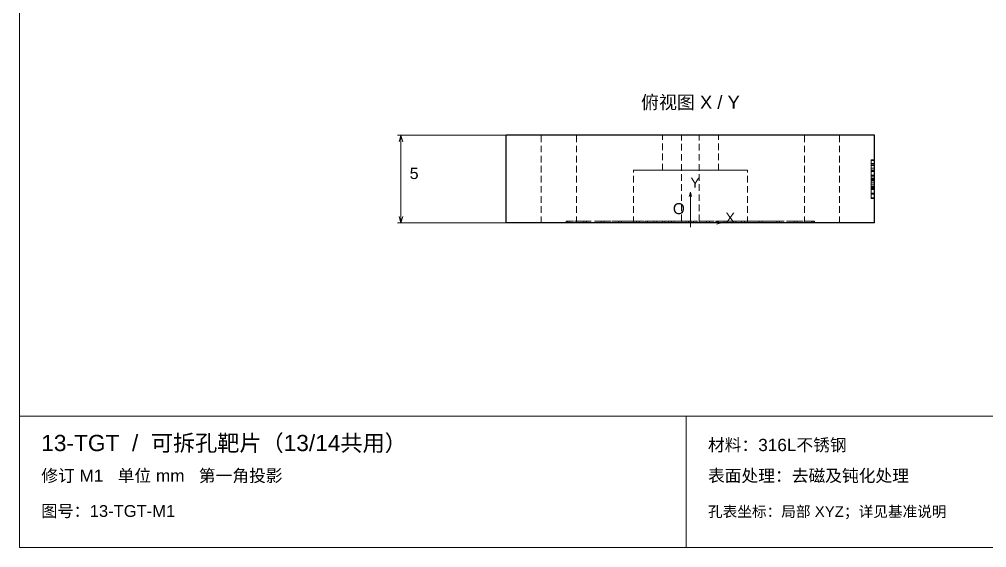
# Paper-space layout '01_三视图' of a CAD drawing. Header units: millimetres. Extents: x 8 to 453, y 8 to 289.
# Drawn here: x 8 to 228.5, y 8 to 128.4 of the extents above; entities that cross this region are included whole.
import ezdxf
from ezdxf.enums import TextEntityAlignment as Align

# ---------------------------------------------------------------- set-up
doc = ezdxf.new("R2010")
doc.units = ezdxf.units.MM
doc.linetypes.add('WP_HIDDEN', pattern=[2.3, 1.5, -0.8])
for name, color, linetype, lineweight in [('ANNOTATIONS', 7, 'CONTINUOUS', 18), ('HIDDEN', 7, 'WP_HIDDEN', 13), ('VISIBLE', 7, 'CONTINUOUS', 25)]:
    doc.layers.add(name, color=color, linetype=linetype, lineweight=lineweight)
doc.styles.add('CJK', font='Arial Unicode.ttf')

psp = doc.layouts.new('01_三视图')

# ---------------------------------------------------------------- linework, layer by layer
at = {"layer": 'ANNOTATIONS'}
for p, q in [((8, 289), (8, 8)), ((119, 102), (94.2, 102)), ((95, 102), (94.58, 100.5)), ((95, 82), (95, 102)), ((95, 102), (95.42, 100.5)), ((161, 89), (160.72, 88)), ((161, 82), (161, 89)), ((161, 89), (161.28, 88)), ((119, 82), (94.2, 82)), ((95, 82), (94.58, 83.5)), ((95, 82), (95.42, 83.5)), ((160, 82), (162, 82)), ((161, 81), (161, 83)), ((161, 82), (168, 82)), ((168, 82), (167, 82.28)), ((168, 82), (167, 81.72)), ((8, 38), (412, 38)), ((160, 8), (160, 38)), ((8, 8), (412, 8))]:
    psp.add_line(p, q, dxfattribs=at)
at = {"layer": 'HIDDEN'}
for points in [[(135.02, 102), (134.92, 102), (134.62, 102), (134.14, 102), (133.51, 102), (132.74, 102), (131.89, 102), (131, 102), (130.11, 102), (129.26, 102), (128.49, 102), (127.86, 102), (127.38, 102), (127.08, 102), (126.98, 102)], [(126.98, 102), (127.01, 102), (127.08, 102), (127.21, 102), (127.38, 102), (127.6, 102), (127.86, 102), (128.16, 102), (128.49, 102), (128.86, 102), (129.26, 102), (129.67, 102), (130.11, 102), (130.55, 102), (131, 102)], [(126.98, 82), (126.98, 102)], [(131, 102), (131.45, 102), (131.89, 102), (132.33, 102), (132.74, 102), (133.14, 102), (133.51, 102), (133.84, 102), (134.14, 102), (134.4, 102), (134.62, 102), (134.79, 102), (134.92, 102), (134.99, 102), (135.02, 102)], [(135.02, 82), (135.02, 102)], [(167.4, 102), (167.24, 102), (166.77, 102), (166, 102), (164.99, 102), (163.78, 102), (162.42, 102), (161, 102), (159.58, 102), (158.22, 102), (157.01, 102), (156, 102), (155.23, 102), (154.76, 102), (154.6, 102)], [(154.6, 102), (154.64, 102), (154.76, 102), (154.96, 102), (155.23, 102), (155.58, 102), (156, 102), (156.47, 102), (157.01, 102), (157.59, 102), (158.22, 102), (158.89, 102), (159.58, 102), (160.28, 102), (161, 102)], [(154.6, 94), (154.6, 102)], [(163, 102), (162.95, 102), (162.8, 102), (162.56, 102), (162.25, 102), (161.87, 102), (161.45, 102), (161, 102), (160.55, 102), (160.13, 102), (159.75, 102), (159.44, 102), (159.2, 102), (159.05, 102), (159, 102)], [(159, 102), (159.01, 102), (159.05, 102), (159.11, 102), (159.2, 102), (159.31, 102), (159.44, 102), (159.59, 102), (159.75, 102), (159.94, 102), (160.13, 102), (160.34, 102), (160.55, 102), (160.78, 102), (161, 102)], [(159, 82.4), (159, 102)], [(161, 102), (161.72, 102), (162.42, 102), (163.11, 102), (163.78, 102), (164.41, 102), (164.99, 102), (165.53, 102), (166, 102), (166.42, 102), (166.77, 102), (167.04, 102), (167.24, 102), (167.36, 102), (167.4, 102)], [(161, 102), (161.22, 102), (161.45, 102), (161.66, 102), (161.87, 102), (162.06, 102), (162.25, 102), (162.41, 102), (162.56, 102), (162.69, 102), (162.8, 102), (162.89, 102), (162.95, 102), (162.99, 102), (163, 102)], [(163, 82.4), (163, 102)], [(167.4, 94), (167.4, 102)], [(195.02, 102), (194.92, 102), (194.62, 102), (194.14, 102), (193.51, 102), (192.74, 102), (191.89, 102), (191, 102), (190.11, 102), (189.26, 102), (188.49, 102), (187.86, 102), (187.38, 102), (187.08, 102), (186.98, 102)], [(186.98, 102), (187.01, 102), (187.08, 102), (187.21, 102), (187.38, 102), (187.6, 102), (187.86, 102), (188.16, 102), (188.49, 102), (188.86, 102), (189.26, 102), (189.67, 102), (190.11, 102), (190.55, 102), (191, 102)], [(186.98, 82), (186.98, 102)], [(191, 102), (191.45, 102), (191.89, 102), (192.33, 102), (192.74, 102), (193.14, 102), (193.51, 102), (193.84, 102), (194.14, 102), (194.4, 102), (194.62, 102), (194.79, 102), (194.92, 102), (194.99, 102), (195.02, 102)], [(195.02, 82), (195.02, 102)], [(203, 96.4), (202.2, 96.4)], [(202.2, 96.4), (202.2, 96.36), (202.2, 96.23), (202.2, 96.02), (202.2, 95.73)], [(202.2, 95.63), (202.2, 95.96), (202.2, 96.21), (202.2, 96.35), (202.2, 96.4)], [(203, 96.39), (202.2, 96.39)], [(202.2, 96.39), (202.2, 96.36), (202.2, 96.26), (202.2, 96.09), (202.2, 95.86)], [(202.2, 96.06), (202.2, 96.21), (202.2, 96.31), (202.2, 96.37), (202.2, 96.39)], [(203, 96.25), (202.2, 96.25)], [(202.2, 87.71), (202.2, 96.25)], [(202.2, 96.25), (202.2, 89.6)], [(202.2, 96.25), (202.2, 88.75)], [(202.2, 95.07), (202.2, 95.38), (202.2, 95.65), (202.2, 95.87), (202.2, 96.06)], [(202.2, 95.86), (202.2, 95.56), (202.2, 95.2), (202.2, 94.78), (202.2, 94.31)], [(202.2, 95.73), (202.2, 95.37), (202.2, 94.97), (202.2, 94.51), (202.2, 94)], [(202.2, 93.74), (202.2, 94.27), (202.2, 94.77), (202.2, 95.22), (202.2, 95.63)], [(203, 95.54), (202.2, 95.54)], [(202.2, 95.54), (202.2, 95.5), (202.2, 95.41), (202.2, 95.25), (202.2, 95.03)], [(202.2, 95.14), (202.2, 95.32), (202.2, 95.44), (202.2, 95.51), (202.2, 95.54)], [(203, 95.38), (202.2, 95.38)], [(202.2, 95.38), (202.2, 95.31), (202.2, 95.1)], [(202.2, 95.01), (202.2, 95.17), (202.2, 95.29), (202.2, 95.36), (202.2, 95.38)], [(202.2, 93.86), (202.2, 94.28), (202.2, 94.63), (202.2, 94.92), (202.2, 95.14)], [(202.2, 95.1), (202.2, 94.5)], [(203, 95.07), (202.2, 95.07)], [(202.2, 91.91), (202.2, 95.07)], [(202.2, 95.03), (202.2, 94.45), (202.2, 93.76)], [(202.2, 93.87), (202.2, 94.23), (202.2, 94.54), (202.2, 94.8), (202.2, 95.01)], [(203, 95.73), (203, 96.03), (203, 96.24), (203, 96.36), (203, 96.4)], [(203, 96.4), (203, 96.35), (203, 96.21), (203, 95.97), (203, 95.63)], [(203, 95.86), (203, 96.09), (203, 96.26), (203, 96.36), (203, 96.39)], [(203, 96.39), (203, 96.37), (203, 96.31), (203, 96.21), (203, 96.06)], [(203, 96.25), (203, 87.71)], [(203, 89.6), (203, 96.25)], [(203, 88.75), (203, 96.25)], [(203, 96.06), (203, 95.87), (203, 95.64), (203, 95.07)], [(203, 94.31), (203, 94.78), (203, 95.2), (203, 95.56), (203, 95.86)], [(203, 94), (203, 94.51), (203, 94.96), (203, 95.37), (203, 95.73)], [(203, 95.63), (203, 95.22), (203, 94.77), (203, 93.74)], [(203, 95.03), (203, 95.25), (203, 95.41), (203, 95.5), (203, 95.54)], [(203, 95.54), (203, 95.51), (203, 95.44), (203, 95.32), (203, 95.14)], [(203, 95.1), (203, 95.31), (203, 95.38)], [(203, 95.38), (203, 95.36), (203, 95.29), (203, 95.17), (203, 95.01)], [(203, 95.14), (203, 94.91), (203, 94.62), (203, 94.27), (203, 93.86)], [(203, 94.5), (203, 95.1)], [(203, 95.07), (203, 91.91)], [(203, 93.76), (203, 94.45), (203, 95.03)], [(203, 95.01), (203, 94.8), (203, 94.54), (203, 94.23), (203, 93.87)], [(174, 94), (173.67, 94), (172.71, 94), (171.16, 94), (169.11, 94), (166.64, 94), (163.89, 94), (161, 94), (158.11, 94), (155.36, 94), (152.89, 94), (150.84, 94), (149.29, 94), (148.33, 94), (148, 94)], [(148, 94), (148.08, 94), (148.33, 94), (148.73, 94), (149.29, 94), (149.99, 94), (150.84, 94), (151.81, 94), (152.89, 94), (154.08, 94), (155.36, 94), (156.71, 94), (158.11, 94), (159.54, 94), (161, 94)], [(148, 82), (148, 94)], [(167.4, 94), (167.24, 94), (166.77, 94), (166, 94), (164.99, 94), (163.78, 94), (162.42, 94), (161, 94), (159.58, 94), (158.22, 94), (157.01, 94), (156, 94), (155.23, 94), (154.76, 94), (154.6, 94)], [(154.6, 94), (154.64, 94), (154.76, 94), (154.96, 94), (155.23, 94), (155.58, 94), (156, 94), (156.47, 94), (157.01, 94), (157.59, 94), (158.22, 94), (158.89, 94), (159.58, 94), (160.28, 94), (161, 94)], [(161, 94), (161.72, 94), (162.42, 94), (163.11, 94), (163.78, 94), (164.41, 94), (164.99, 94), (165.53, 94), (166, 94), (166.42, 94), (166.77, 94), (167.04, 94), (167.24, 94), (167.36, 94), (167.4, 94)], [(161, 94), (162.46, 94), (163.89, 94), (165.29, 94), (166.64, 94), (167.92, 94), (169.11, 94), (170.19, 94), (171.16, 94), (172.01, 94), (172.71, 94), (173.27, 94), (173.67, 94), (173.92, 94), (174, 94)], [(174, 82), (174, 94)], [(203, 94.5), (202.2, 94.5)], [(202.2, 94.5), (202.2, 92.91)], [(202.2, 94.31), (202.2, 93.23), (202.2, 92.04)], [(203, 94), (202.2, 94)], [(202.2, 94), (202.2, 93.86)], [(202.2, 91.97), (202.2, 92.51), (202.2, 93.01), (202.2, 93.46), (202.2, 93.87)], [(203, 93.86), (202.2, 93.86)], [(202.2, 93.76), (202.2, 93.1), (202.2, 92.57)], [(202.2, 92.37), (202.2, 92.98), (202.2, 93.74)], [(203, 93.7), (202.2, 93.7)], [(202.2, 93.7), (202.2, 92.65)], [(203, 92.91), (202.2, 92.91)], [(202.2, 92.91), (202.2, 91.92)], [(203, 92.65), (202.2, 92.65)], [(203, 92.91), (203, 94.5)], [(203, 92.04), (203, 93.22), (203, 94.31)], [(203, 93.86), (203, 94)], [(203, 93.87), (203, 93.46), (203, 93), (203, 91.97)], [(203, 92.57), (203, 93.11), (203, 93.76)], [(203, 93.74), (203, 92.99), (203, 92.37)], [(203, 92.65), (203, 93.7)], [(203, 91.92), (203, 92.91)], [(202.2, 92.57), (202.2, 92.37), (202.2, 92.22), (202.2, 92.14), (202.2, 92.11)], [(202.2, 91.64), (202.2, 91.75), (202.2, 91.91), (202.2, 92.11), (202.2, 92.37)], [(203, 92.22), (202.2, 92.22)], [(202.2, 92.22), (202.2, 91.31)], [(202.2, 92.11), (202.2, 92.14), (202.2, 92.22)], [(203, 92.11), (202.2, 92.11)], [(202.2, 92.04), (202.2, 90.84), (202.2, 89.72)], [(202.2, 90.26), (202.2, 91.08), (202.2, 91.97)], [(203, 91.92), (202.2, 91.92)], [(202.2, 91.92), (202.2, 91.91)], [(203, 91.91), (202.2, 91.91)], [(203, 91.64), (202.2, 91.64)], [(202.2, 90.92), (202.2, 91.33), (202.2, 91.64)], [(203, 91.32), (202.2, 91.32)], [(202.2, 91.32), (202.2, 91.3), (202.2, 91.23), (202.2, 91.12), (202.2, 90.97)], [(202.2, 91.31), (202.2, 91.32)], [(203, 91.31), (202.2, 91.31)], [(202.2, 90.97), (202.2, 90.77), (202.2, 90.53), (202.2, 90.24), (202.2, 89.9)], [(202.2, 89.92), (202.2, 90.45), (202.2, 90.92)], [(203, 90.85), (202.2, 90.85)], [(202.2, 90.85), (202.2, 89.84)], [(202.2, 90.31), (202.2, 90.63), (202.2, 90.85)], [(203, 92.11), (203, 92.14), (203, 92.22), (203, 92.37), (203, 92.57)], [(203, 92.37), (203, 92.11), (203, 91.91), (203, 91.75), (203, 91.64)], [(203, 91.31), (203, 92.22)], [(203, 92.22), (203, 92.14), (203, 92.11)], [(203, 89.72), (203, 90.84), (203, 92.04)], [(203, 91.97), (203, 91.08), (203, 90.26)], [(203, 91.91), (203, 91.92)], [(203, 91.64), (203, 91.33), (203, 90.92)], [(203, 90.97), (203, 91.12), (203, 91.23), (203, 91.3), (203, 91.32)], [(203, 91.32), (203, 91.31)], [(203, 89.9), (203, 90.23), (203, 90.53), (203, 90.77), (203, 90.97)], [(203, 90.92), (203, 90.45), (203, 89.92)], [(203, 89.84), (203, 90.85)], [(203, 90.85), (203, 90.63), (203, 90.31)], [(203, 90.4), (202.2, 90.4)], [(202.2, 90.4), (202.2, 89.82), (202.2, 89.38)], [(202.2, 90.12), (202.2, 90.4)], [(202.2, 89.6), (202.2, 90.31)], [(202.2, 89.42), (202.2, 90.26)], [(203, 90.12), (202.2, 90.12)], [(202.2, 88.73), (202.2, 89.02), (202.2, 89.35), (202.2, 89.71), (202.2, 90.12)], [(203, 90.1), (202.2, 90.1)], [(202.2, 90.1), (202.2, 89.91)], [(202.2, 88.95), (202.2, 89.17), (202.2, 89.43), (202.2, 89.74), (202.2, 90.1)], [(202.2, 88.82), (202.2, 89.92)], [(203, 89.91), (202.2, 89.91)], [(202.2, 89.91), (202.2, 89.42), (202.2, 88.98), (202.2, 88.61), (202.2, 88.29)], [(202.2, 89.9), (202.2, 89.37), (202.2, 88.95)], [(203, 89.84), (202.2, 89.84)], [(202.2, 89.84), (202.2, 89.39), (202.2, 88.85)], [(202.2, 89.72), (202.2, 89.22), (202.2, 88.78), (202.2, 88.42), (202.2, 88.12)], [(203, 89.6), (202.2, 89.6)], [(202.2, 88.8), (202.2, 89.07), (202.2, 89.42)], [(202.2, 89.38), (202.2, 89.05), (202.2, 88.79)], [(202.2, 88.57), (202.2, 88.59), (202.2, 88.66), (202.2, 88.78), (202.2, 88.95)], [(202.2, 88.95), (202.2, 88.78), (202.2, 88.66), (202.2, 88.59), (202.2, 88.57)], [(202.2, 88.85), (202.2, 87.71)], [(202.2, 88.01), (202.2, 88.36), (202.2, 88.82)], [(202.2, 88.56), (202.2, 88.62), (202.2, 88.8)], [(202.2, 88.79), (202.2, 88.62), (202.2, 88.56)], [(203, 88.75), (202.2, 88.75)], [(202.2, 87.75), (202.2, 88.75)], [(202.2, 87.9), (202.2, 88.26), (202.2, 88.73)], [(203, 88.57), (202.2, 88.57)], [(203, 88.56), (202.2, 88.56)], [(202.2, 88.29), (202.2, 88.03), (202.2, 87.85), (202.2, 87.75), (202.2, 87.71)], [(203, 89.38), (203, 89.83), (203, 90.4)], [(203, 90.4), (203, 90.12)], [(203, 90.31), (203, 89.6)], [(203, 90.26), (203, 89.42)], [(203, 90.12), (203, 89.35), (203, 88.73)], [(203, 89.91), (203, 90.1)], [(203, 90.1), (203, 89.75), (203, 89.43), (203, 89.17), (203, 88.95)], [(203, 89.92), (203, 88.82)], [(203, 88.29), (203, 88.61), (203, 88.99), (203, 89.43), (203, 89.91)], [(203, 88.95), (203, 89.37), (203, 89.9)], [(203, 88.85), (203, 89.39), (203, 89.84)], [(203, 88.12), (203, 88.42), (203, 88.79), (203, 89.22), (203, 89.72)], [(203, 89.42), (203, 89.07), (203, 88.8)], [(203, 88.79), (203, 89.05), (203, 89.38)], [(203, 88.95), (203, 88.78), (203, 88.66), (203, 88.59), (203, 88.57)], [(203, 88.57), (203, 88.59), (203, 88.66), (203, 88.78), (203, 88.95)], [(203, 87.71), (203, 88.85)], [(203, 88.82), (203, 88.36), (203, 88.01)], [(203, 88.8), (203, 88.62), (203, 88.56)], [(203, 88.56), (203, 88.62), (203, 88.79)], [(203, 88.75), (203, 87.75)], [(203, 88.73), (203, 88.25), (203, 87.9)], [(203, 87.71), (203, 87.75), (203, 87.85), (203, 88.03), (203, 88.29)], [(202.2, 88.12), (202.2, 87.89), (202.2, 87.73), (202.2, 87.63), (202.2, 87.6)], [(202.2, 87.71), (202.2, 87.78), (202.2, 88.01)], [(202.2, 87.6), (202.2, 87.67), (202.2, 87.9)], [(203, 87.75), (202.2, 87.75)], [(203, 87.71), (202.2, 87.71)], [(203, 87.6), (202.2, 87.6)], [(203, 87.6), (203, 87.63), (203, 87.73), (203, 87.89), (203, 88.12)], [(203, 88.01), (203, 87.78), (203, 87.71)], [(203, 87.9), (203, 87.67), (203, 87.6)], [(135.02, 82), (134.92, 82), (134.62, 82), (134.14, 82), (133.51, 82), (132.74, 82), (131.89, 82), (131, 82), (130.11, 82), (129.26, 82), (128.49, 82), (127.86, 82), (127.38, 82), (127.08, 82), (126.98, 82)], [(126.98, 82), (127.01, 82), (127.08, 82), (127.21, 82), (127.38, 82), (127.6, 82), (127.86, 82), (128.16, 82), (128.49, 82), (128.86, 82), (129.26, 82), (129.67, 82), (130.11, 82), (130.55, 82), (131, 82)], [(131, 82), (131.45, 82), (131.89, 82), (132.33, 82), (132.74, 82), (133.14, 82), (133.51, 82), (133.84, 82), (134.14, 82), (134.4, 82), (134.62, 82), (134.79, 82), (134.92, 82), (134.99, 82), (135.02, 82)], [(133, 82.4), (132.68, 82.4)], [(133.32, 82.4), (132.68, 82.4)], [(132.68, 82), (132.68, 82.4)], [(132.68, 82), (133.32, 82)], [(132.68, 82), (133, 82)], [(133, 82), (133, 82.4)], [(159.04, 82.4), (133, 82.4)], [(133, 82), (159.04, 82)], [(136.68, 82.4), (133.32, 82.4)], [(133.32, 82.4), (133.32, 82)], [(133.32, 82), (136.68, 82)], [(137.32, 82.4), (136.68, 82.4)], [(136.68, 82), (136.68, 82.4)], [(136.68, 82), (137.32, 82)], [(140.68, 82.4), (137.32, 82.4)], [(137.32, 82.4), (137.32, 82)], [(137.32, 82), (140.68, 82)], [(141.32, 82.4), (140.68, 82.4)], [(140.68, 82), (140.68, 82.4)], [(140.68, 82), (141.32, 82)], [(144.68, 82.4), (141.32, 82.4)], [(141.32, 82.4), (141.32, 82)], [(141.32, 82), (144.68, 82)], [(145.32, 82.4), (144.68, 82.4)], [(144.68, 82), (144.68, 82.4)], [(144.68, 82), (145.32, 82)], [(148.68, 82.4), (145.32, 82.4)], [(145.32, 82.4), (145.32, 82)], [(145.32, 82), (148.68, 82)], [(174, 82), (173.67, 82), (172.71, 82), (171.16, 82), (169.11, 82), (166.64, 82), (163.89, 82), (161, 82), (158.11, 82), (155.36, 82), (152.89, 82), (150.84, 82), (149.29, 82), (148.33, 82), (148, 82)], [(148, 82), (148.08, 82), (148.33, 82), (148.73, 82), (149.29, 82), (149.99, 82), (150.84, 82), (151.81, 82), (152.89, 82), (154.08, 82), (155.36, 82), (156.71, 82), (158.11, 82), (159.54, 82), (161, 82)], [(149.32, 82.4), (148.68, 82.4)], [(148.68, 82), (148.68, 82.4)], [(148.68, 82), (149.32, 82)], [(152.68, 82.4), (149.32, 82.4)], [(149.32, 82.4), (149.32, 82)], [(149.32, 82), (152.68, 82)], [(150.62, 82), (150.62, 82.4)], [(155.18, 82.4), (150.62, 82.4)], [(150.62, 82), (155.18, 82)], [(155.18, 82.4), (151.18, 82.4)], [(151.18, 82.4), (151.18, 82)], [(154.62, 82.4), (151.18, 82.4)], [(151.18, 82), (155.18, 82)], [(151.18, 82), (154.62, 82)], [(153.32, 82.4), (152.68, 82.4)], [(152.68, 82), (152.68, 82.4)], [(152.68, 82), (153.32, 82)], [(156.68, 82.4), (153.32, 82.4)], [(153.32, 82.4), (153.32, 82)], [(153.32, 82), (156.68, 82)], [(154.62, 82), (154.62, 82.4)], [(155.18, 82), (155.18, 82.4)], [(160.58, 82.4), (156.02, 82.4)], [(156.02, 82), (156.02, 82.4)], [(160.02, 82.4), (156.02, 82.4)], [(156.02, 82), (160.58, 82)], [(156.02, 82), (160.02, 82)], [(156.58, 82.4), (160.58, 82.4)], [(156.58, 82.4), (156.58, 82)], [(156.58, 82), (160.58, 82)], [(157.32, 82.4), (156.68, 82.4)], [(156.68, 82), (156.68, 82.4)], [(156.68, 82), (157.32, 82)], [(159.04, 82.4), (157.32, 82.4)], [(157.32, 82.4), (157.32, 82)], [(157.32, 82), (159.04, 82)], [(159.04, 82.4), (159.03, 82.4), (159.03, 82.4), (159.02, 82.4), (159.02, 82.4), (159.02, 82.4), (159.01, 82.4), (159.01, 82.4), (159.01, 82.4), (159.01, 82.4), (159, 82.4), (159, 82.4), (159, 82.4), (159, 82.4), (159, 82.4)], [(159.04, 82), (159.04, 82.4)], [(160.6, 82), (160.44, 82), (160.28, 82), (160.13, 82), (159.98, 82), (159.84, 82), (159.71, 82), (159.59, 82), (159.47, 82), (159.37, 82), (159.28, 82), (159.2, 82), (159.13, 82), (159.08, 82), (159.04, 82)], [(160.02, 82), (160.02, 82.4)], [(160.58, 82), (160.58, 82.4)], [(161.4, 82.4), (161.34, 82.4), (161.29, 82.4), (161.23, 82.4), (161.17, 82.4), (161.11, 82.4), (161.06, 82.4), (161, 82.4), (160.94, 82.4), (160.89, 82.4), (160.83, 82.4), (160.77, 82.4), (160.71, 82.4), (160.66, 82.4), (160.6, 82.4)], [(160.6, 82), (160.6, 82.4)], [(160.6, 82.4), (160.63, 82.4), (160.66, 82.4), (160.68, 82.4), (160.71, 82.4), (160.74, 82.4), (160.77, 82.4), (160.8, 82.4), (160.83, 82.4), (160.86, 82.4), (160.89, 82.4), (160.91, 82.4), (160.94, 82.4), (160.97, 82.4), (161, 82.4)], [(161.4, 82.4), (160.6, 82.4)], [(160.6, 82), (161.4, 82)], [(161, 82.4), (161.03, 82.4), (161.06, 82.4), (161.09, 82.4), (161.11, 82.4), (161.14, 82.4), (161.17, 82.4), (161.2, 82.4), (161.23, 82.4), (161.26, 82.4), (161.29, 82.4), (161.32, 82.4), (161.34, 82.4), (161.37, 82.4), (161.4, 82.4)], [(161, 82), (162.46, 82), (163.89, 82), (165.29, 82), (166.64, 82), (167.92, 82), (169.11, 82), (170.19, 82), (171.16, 82), (172.01, 82), (172.71, 82), (173.27, 82), (173.67, 82), (173.92, 82), (174, 82)], [(161.4, 82), (161.4, 82.4)], [(161.4, 82), (161.56, 82), (161.72, 82), (161.87, 82), (162.02, 82), (162.16, 82), (162.29, 82), (162.41, 82), (162.53, 82), (162.63, 82), (162.72, 82), (162.8, 82), (162.87, 82), (162.92, 82), (162.96, 82)], [(161.7, 82), (161.7, 82.4)], [(162.5, 82.4), (161.7, 82.4)], [(161.7, 82), (162.5, 82)], [(162.5, 82), (162.5, 82.4)], [(162.96, 82), (162.96, 82.4)], [(162.96, 82.4), (162.97, 82.4), (162.97, 82.4), (162.98, 82.4), (162.98, 82.4), (162.98, 82.4), (162.99, 82.4), (162.99, 82.4), (162.99, 82.4), (162.99, 82.4), (163, 82.4), (163, 82.4), (163, 82.4), (163, 82.4), (163, 82.4)], [(164.68, 82.4), (162.96, 82.4)], [(189, 82.4), (162.96, 82.4)], [(162.96, 82), (189, 82)], [(162.96, 82), (164.68, 82)], [(164.68, 82.4), (164.68, 82)], [(165.32, 82.4), (164.68, 82.4)], [(164.68, 82), (165.32, 82)], [(168.68, 82.4), (165.32, 82.4)], [(165.32, 82), (165.32, 82.4)], [(165.32, 82), (168.68, 82)], [(166.82, 82.4), (171.38, 82.4)], [(166.82, 82), (166.82, 82.4)], [(170.82, 82.4), (166.82, 82.4)], [(166.82, 82), (171.38, 82)], [(166.82, 82), (170.82, 82)], [(171.38, 82.4), (167.38, 82.4)], [(167.38, 82.4), (167.38, 82)], [(167.38, 82), (171.38, 82)], [(169.32, 82.4), (168.68, 82.4)], [(168.68, 82.4), (168.68, 82)], [(168.68, 82), (169.32, 82)], [(172.68, 82.4), (169.32, 82.4)], [(169.32, 82), (169.32, 82.4)], [(169.32, 82), (172.68, 82)], [(170.82, 82), (170.82, 82.4)], [(171.38, 82), (171.38, 82.4)], [(173.32, 82.4), (172.68, 82.4)], [(172.68, 82.4), (172.68, 82)], [(172.68, 82), (173.32, 82)], [(176.68, 82.4), (173.32, 82.4)], [(173.32, 82), (173.32, 82.4)], [(173.32, 82), (176.68, 82)], [(177.32, 82.4), (176.68, 82.4)], [(176.68, 82.4), (176.68, 82)], [(176.68, 82), (177.32, 82)], [(180.68, 82.4), (177.32, 82.4)], [(177.32, 82), (177.32, 82.4)], [(177.32, 82), (180.68, 82)], [(181.32, 82.4), (180.68, 82.4)], [(180.68, 82.4), (180.68, 82)], [(180.68, 82), (181.32, 82)], [(184.68, 82.4), (181.32, 82.4)], [(181.32, 82), (181.32, 82.4)], [(181.32, 82), (184.68, 82)], [(185.32, 82.4), (184.68, 82.4)], [(184.68, 82.4), (184.68, 82)], [(184.68, 82), (185.32, 82)], [(188.68, 82.4), (185.32, 82.4)], [(185.32, 82), (185.32, 82.4)], [(185.32, 82), (188.68, 82)], [(195.02, 82), (194.92, 82), (194.62, 82), (194.14, 82), (193.51, 82), (192.74, 82), (191.89, 82), (191, 82), (190.11, 82), (189.26, 82), (188.49, 82), (187.86, 82), (187.38, 82), (187.08, 82), (186.98, 82)], [(186.98, 82), (187.01, 82), (187.08, 82), (187.21, 82), (187.38, 82), (187.6, 82), (187.86, 82), (188.16, 82), (188.49, 82), (188.86, 82), (189.26, 82), (189.67, 82), (190.11, 82), (190.55, 82), (191, 82)], [(189.32, 82.4), (188.68, 82.4)], [(188.68, 82.4), (188.68, 82)], [(188.68, 82), (189.32, 82)], [(189.32, 82.4), (189, 82.4)], [(189, 82), (189, 82.4)], [(189, 82), (189.32, 82)], [(189.32, 82), (189.32, 82.4)], [(191, 82), (191.45, 82), (191.89, 82), (192.33, 82), (192.74, 82), (193.14, 82), (193.51, 82), (193.84, 82), (194.14, 82), (194.4, 82), (194.62, 82), (194.79, 82), (194.92, 82), (194.99, 82), (195.02, 82)]]:
    psp.add_lwpolyline(points, dxfattribs=at)
at = {"layer": 'VISIBLE'}
for points in [[(203, 102), (119, 102)], [(119, 82), (119, 102)], [(203, 82), (203, 102)], [(203, 82), (119, 82)]]:
    psp.add_lwpolyline(points, dxfattribs=at)

# ---------------------------------------------------------------- texts
at = {"layer": 'ANNOTATIONS', "style": 'CJK'}
psp.add_text('俯视图 X / Y', height=3, dxfattribs=at).set_placement((161, 108), align=Align.CENTER)
for s, height, p in [('5', 2.6, (97, 92)), ('Y', 2.3, (161, 90)), ('O', 2.5, (157, 84)), ('X', 2.3, (169, 82)), ('13-TGT  /  可拆孔靶片（13/14共用）', 3.7, (13, 30)), ('材料：316L不锈钢', 2.8, (165, 30)), ('修订 M1   单位 mm   第一角投影', 2.8, (13, 23)), ('表面处理：去磁及钝化处理', 2.8, (165, 23)), ('图号：13-TGT-M1', 2.7, (13, 15)), ('孔表坐标：局部 XYZ；详见基准说明', 2.45, (165, 15))]:
    psp.add_text(s, height=height, dxfattribs=at).set_placement(p)

doc.saveas('drawing.dxf')
